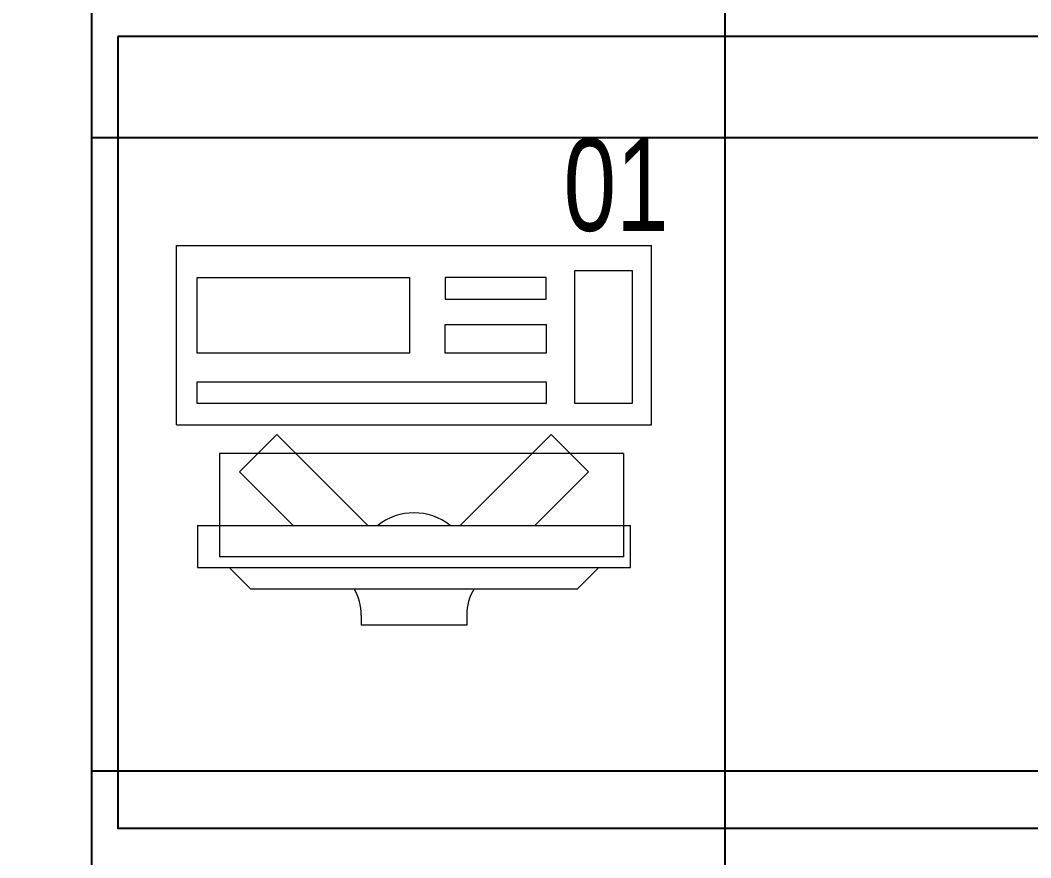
# Model space of a CAD drawing. Extents: x -12260 to 57327, y -29287 to 19916.
# Drawn here: x 10208 to 11165, y -4242 to -3449 of the extents above; entities that cross this region are included whole.
import ezdxf
from ezdxf import colors
from ezdxf.entities.mleader import LeaderData, LeaderLine
from ezdxf.math import Vec2, Vec3

# ---------------------------------------------------------------- set-up
doc = ezdxf.new("R2010")
doc.units = 0
doc.header["$LTSCALE"] = 0.25
doc.linetypes.add('DASHDOT', pattern=[25.4, 12.7, -6.35, 0, -6.35])
for name, color, linetype, lineweight in [('01-First Floor$0$72_EGR_EQP_TAG', 142, 'Continuous', 5), ('01-First Floor$0$LOADING', 253, 'Continuous', 5), ('01-First Floor$0$Walls', 251, 'Continuous', 5), ('E-LITE-CLNG-CNDT', 6, 'DASHDOT', 35), ('T-DATA-TEXT', 2, 'Continuous', 25)]:
    doc.layers.add(name, color=color, linetype=linetype, lineweight=lineweight)
doc.layers.add('01-First Floor$0$FALSE CEILING', color=251, linetype='Continuous')
doc.styles.add('01-First Floor$0$X3G_ENTITY_257CFD', font='swisscl.ttf', dxfattribs={"height": 200})
doc.styles.add('DC_Elc_Romans', font='elc_romans.shx', dxfattribs={"width": 0.7})

# ---------------------------------------------------------------- blocks, each defined once
blk = doc.blocks.new('01-First Floor$0$ITCWLS1-P')
at = {"layer": '01-First Floor$0$LOADING'}
for p, q in [((-0.17, 0.45), (-0.17, 0)), ((-0.17, 0.45), (0, 0.45)), ((0, 0.45), (0, 0)), ((-0.26509, 0.43, 0), (-0.30509, 0.43, 0)), ((-0.30509, 0.43, 0), (-0.30509, 0.02, 0)), ((-0.26509, 0.43, 0), (-0.26509, 0.02, 0)), ((-0.14957, 0.43047), (-0.12914, 0.43047)), ((-0.12914, 0.43047), (-0.12914, 0.40893)), ((-0.197, 0.40939), (-0.295, 0.40939)), ((-0.295, 0.02639), (-0.295, 0.40939)), ((-0.197, 0.02639), (-0.197, 0.40939)), ((-0.32509, 0.38, 0), (-0.30509, 0.4, 0)), ((-0.32509, 0.38, 0), (-0.32509, 0.07, 0)), ((-0.35032, 0.275), (-0.35961, 0.275)), ((-0.35961, 0.175), (-0.35961, 0.275)), ((-0.35032, 0.175), (-0.35961, 0.175)), ((-0.32509, 0.07, 0), (-0.30509, 0.05, 0)), ((-0.30509, 0.02, 0), (-0.26509, 0.02, 0)), ((-0.197, 0.02639), (-0.295, 0.02639)), ((-0.17, 0), (0, 0))]:
    blk.add_line(p, q, dxfattribs=at)
at = {"layer": '01-First Floor$0$LOADING', "extrusion": (2.48281e-10, 3.18408e-10, -1)}
for p, q in [((-0.26509, 0.33952), (-0.21443, 0.39019)), ((-0.17907, 0.35483), (-0.21443, 0.39019)), ((-0.26509, 0.26881), (-0.17907, 0.35483))]:
    blk.add_line(p, q, dxfattribs=at)
at = {"layer": '01-First Floor$0$LOADING', "extrusion": (2.48281e-10, -3.18408e-10, -1)}
for p, q in [((-0.26509, 0.18119), (-0.17907, 0.09517)), ((-0.26509, 0.11048), (-0.21443, 0.05981)), ((-0.17907, 0.09517), (-0.21443, 0.05981))]:
    blk.add_line(p, q, dxfattribs=at)
at = {"layer": '01-First Floor$0$LOADING'}
for points in [[(-0.12914, 0.40893), (-0.12914, 0.09996), (-0.14957, 0.09996), (-0.14957, 0.43047)], [(-0.14957, 0.09997), (-0.14957, 0.09997), (-0.14957, 0.09997), (-0.14957, 0.09997), (-0.14957, 0.09997), (-0.14957, 0.09997), (-0.14957, 0.09997), (-0.14957, 0.09997), (-0.14957, 0.09997)], [(-0.14957, 0.09997), (-0.14957, 0.09997), (-0.14957, 0.09997), (-0.14957, 0.09997), (-0.14957, 0.09997), (-0.14957, 0.09997), (-0.14957, 0.09997), (-0.14957, 0.09997), (-0.14957, 0.09997), (-0.14957, 0.09997), (-0.14957, 0.09997), (-0.14957, 0.09997), (-0.14957, 0.09997), (-0.14957, 0.09997), (-0.14957, 0.09997), (-0.14957, 0.09997), (-0.14957, 0.09997), (-0.14957, 0.09997)], [(-0.14957, 0.09996), (-0.14957, 0.09996), (-0.14957, 0.09996), (-0.14957, 0.09996), (-0.14957, 0.09996), (-0.14957, 0.09996), (-0.14957, 0.09996), (-0.14957, 0.09996), (-0.14957, 0.09996), (-0.14957, 0.09996)], [(-0.14957, 0.09996), (-0.14957, 0.09996), (-0.14957, 0.09996), (-0.14957, 0.09996), (-0.14957, 0.09996), (-0.14957, 0.09996), (-0.14957, 0.09996)], [(-0.14957, 0.09997), (-0.14957, 0.09997), (-0.14957, 0.09997), (-0.14957, 0.09997), (-0.14957, 0.09997), (-0.14957, 0.09997), (-0.14957, 0.09997), (-0.14957, 0.09997), (-0.14957, 0.09997), (-0.14957, 0.09997)], [(-0.14957, 0.09997), (-0.14957, 0.09997), (-0.14957, 0.09997), (-0.14957, 0.09997), (-0.14957, 0.09997), (-0.14957, 0.09997), (-0.14957, 0.09997), (-0.14957, 0.09997), (-0.14957, 0.09997), (-0.14957, 0.09997), (-0.14957, 0.09997), (-0.14957, 0.09997), (-0.14957, 0.09997), (-0.14957, 0.09997), (-0.14957, 0.09997)], [(-0.14957, 0.09997), (-0.14957, 0.09997), (-0.14957, 0.09997), (-0.14957, 0.09997), (-0.14957, 0.09997), (-0.14957, 0.09997), (-0.14957, 0.09997), (-0.14957, 0.09997), (-0.14957, 0.09997), (-0.14957, 0.09997)], [(-0.14957, 0.09997), (-0.14957, 0.09997), (-0.14957, 0.09997), (-0.14957, 0.09997), (-0.14957, 0.09997), (-0.14957, 0.09997), (-0.14957, 0.09997), (-0.14957, 0.09997), (-0.14957, 0.09997), (-0.14957, 0.09997)], [(-0.14957, 0.09996), (-0.14957, 0.09996), (-0.14957, 0.09996), (-0.14957, 0.09996), (-0.14957, 0.09996), (-0.14957, 0.09996), (-0.14957, 0.09996), (-0.14957, 0.09996), (-0.14957, 0.09996), (-0.14957, 0.09996), (-0.14957, 0.09996), (-0.14957, 0.09996), (-0.14957, 0.09996), (-0.14957, 0.09996), (-0.14957, 0.09996), (-0.14957, 0.09996), (-0.14957, 0.09996), (-0.14957, 0.09996), (-0.14957, 0.09997), (-0.14957, 0.09997), (-0.14957, 0.09997), (-0.14957, 0.09997), (-0.14957, 0.09997), (-0.14957, 0.09997), (-0.14957, 0.09997), (-0.14957, 0.09997), (-0.14957, 0.09997), (-0.14957, 0.09997), (-0.14957, 0.09997), (-0.14957, 0.09997), (-0.14957, 0.09997), (-0.14957, 0.09997), (-0.14956, 0.09997), (-0.14956, 0.09997), (-0.14956, 0.09997), (-0.14956, 0.09996), (-0.14956, 0.09996), (-0.14956, 0.09996), (-0.14956, 0.09996), (-0.14956, 0.09996), (-0.14956, 0.09996), (-0.14956, 0.09996), (-0.14956, 0.09996), (-0.14956, 0.09996), (-0.14956, 0.09996), (-0.14956, 0.09996), (-0.14956, 0.09996), (-0.14956, 0.09996), (-0.14957, 0.09996), (-0.14957, 0.09996), (-0.14957, 0.09996), (-0.14957, 0.09996), (-0.14957, 0.09996), (-0.14957, 0.09996)], [(-0.14957, 0.09996), (-0.14957, 0.09996), (-0.14957, 0.09996), (-0.14957, 0.09996), (-0.14957, 0.09996), (-0.14957, 0.09996), (-0.14957, 0.09996), (-0.14957, 0.09996), (-0.14957, 0.09996), (-0.14957, 0.09996), (-0.14957, 0.09997), (-0.14957, 0.09997), (-0.14957, 0.09997), (-0.14957, 0.09996), (-0.14957, 0.09996), (-0.14957, 0.09996), (-0.14957, 0.09996), (-0.14957, 0.09996), (-0.14957, 0.09996), (-0.14957, 0.09997), (-0.14957, 0.09997), (-0.14957, 0.09997), (-0.14957, 0.09997), (-0.14957, 0.09997), (-0.14957, 0.09997), (-0.14957, 0.09997), (-0.14957, 0.09997), (-0.14957, 0.09997), (-0.14957, 0.09997), (-0.14957, 0.09997), (-0.14957, 0.09997), (-0.14957, 0.09997), (-0.14957, 0.09997), (-0.14957, 0.09997), (-0.14957, 0.09997), (-0.14957, 0.09997), (-0.14957, 0.09997), (-0.14957, 0.09997), (-0.14957, 0.09997), (-0.14957, 0.09997), (-0.14957, 0.09997), (-0.14957, 0.09997), (-0.14957, 0.09997), (-0.14957, 0.09997), (-0.14957, 0.09997), (-0.14957, 0.09997), (-0.14957, 0.09997), (-0.14957, 0.09997), (-0.14957, 0.09997), (-0.14957, 0.09997), (-0.14957, 0.09997), (-0.14957, 0.09997), (-0.14957, 0.09997), (-0.14957, 0.09997), (-0.14957, 0.09997), (-0.14957, 0.09997), (-0.14957, 0.09997), (-0.14957, 0.09997), (-0.14957, 0.09997), (-0.14957, 0.09997), (-0.14957, 0.09997), (-0.14957, 0.09997), (-0.14957, 0.09997), (-0.14957, 0.09997), (-0.14957, 0.09997), (-0.14957, 0.09997), (-0.14957, 0.09997), (-0.14957, 0.09997), (-0.14957, 0.09997), (-0.14957, 0.09997), (-0.14957, 0.09997), (-0.14957, 0.09997), (-0.14957, 0.09997), (-0.14957, 0.09997), (-0.14957, 0.09997), (-0.14957, 0.09997), (-0.14957, 0.09997), (-0.14957, 0.09997), (-0.14957, 0.09997), (-0.14957, 0.09997), (-0.14956, 0.09997), (-0.14957, 0.09997), (-0.14957, 0.09997), (-0.14957, 0.09997), (-0.14957, 0.09997), (-0.14956, 0.09997), (-0.14957, 0.09997), (-0.14957, 0.09997), (-0.14957, 0.09997), (-0.14957, 0.09997), (-0.14957, 0.09997), (-0.14957, 0.09997), (-0.14957, 0.09997), (-0.14957, 0.09997), (-0.14957, 0.09997), (-0.14957, 0.09997), (-0.14956, 0.09997), (-0.14957, 0.09996), (-0.14957, 0.09996), (-0.14957, 0.09996), (-0.14956, 0.09996), (-0.14957, 0.09996), (-0.14957, 0.09996), (-0.14957, 0.09996), (-0.14957, 0.09996), (-0.14957, 0.09996), (-0.14957, 0.09996), (-0.14957, 0.09996), (-0.14957, 0.09996), (-0.14957, 0.09996), (-0.14957, 0.09996)], [(-0.14957, 0.09996), (-0.14957, 0.09996), (-0.14957, 0.09996), (-0.14957, 0.09996), (-0.14957, 0.09996), (-0.14957, 0.09996), (-0.14957, 0.09996), (-0.14957, 0.09996)], [(-0.14957, 0.09996), (-0.14957, 0.09996), (-0.14957, 0.09996), (-0.14957, 0.09996), (-0.14957, 0.09996), (-0.14957, 0.09996), (-0.14957, 0.09996), (-0.14957, 0.09996), (-0.14957, 0.09996), (-0.14957, 0.09996), (-0.14957, 0.09996), (-0.14957, 0.09996), (-0.14957, 0.09996), (-0.14957, 0.09996), (-0.14957, 0.09996), (-0.14957, 0.09996), (-0.14957, 0.09996), (-0.14957, 0.09996), (-0.14957, 0.09996), (-0.14957, 0.09996), (-0.14957, 0.09996), (-0.14957, 0.09996), (-0.14957, 0.09996), (-0.14957, 0.09996), (-0.14957, 0.09996), (-0.14957, 0.09996), (-0.14957, 0.09996), (-0.14957, 0.09996), (-0.14957, 0.09996), (-0.14957, 0.09996), (-0.14957, 0.09996), (-0.14957, 0.09996), (-0.14957, 0.09996), (-0.14957, 0.09996), (-0.14957, 0.09996), (-0.14957, 0.09996), (-0.14957, 0.09996), (-0.14957, 0.09996), (-0.14957, 0.09996), (-0.14957, 0.09996), (-0.14957, 0.09996), (-0.14957, 0.09996), (-0.14957, 0.09996), (-0.14957, 0.09996), (-0.14957, 0.09996), (-0.14957, 0.09996), (-0.14957, 0.09996), (-0.14957, 0.09996), (-0.14956, 0.09996), (-0.14956, 0.09996), (-0.14956, 0.09996), (-0.14956, 0.09996), (-0.14957, 0.09996), (-0.14957, 0.09996), (-0.14957, 0.09996), (-0.14957, 0.09996), (-0.14957, 0.09996), (-0.14957, 0.09996), (-0.14956, 0.09996), (-0.14957, 0.09996), (-0.14957, 0.09996), (-0.14957, 0.09996), (-0.14957, 0.09996), (-0.14957, 0.09996), (-0.14957, 0.09996), (-0.14957, 0.09996), (-0.14957, 0.09996), (-0.14957, 0.09996), (-0.14957, 0.09996), (-0.14956, 0.09996), (-0.14956, 0.09996), (-0.14957, 0.09996), (-0.14957, 0.09996), (-0.14957, 0.09996), (-0.14957, 0.09996), (-0.14957, 0.09996), (-0.14957, 0.09996), (-0.14957, 0.09996), (-0.14957, 0.09996), (-0.14957, 0.09996), (-0.14957, 0.09996), (-0.14957, 0.09996), (-0.14957, 0.09996), (-0.14957, 0.09996), (-0.14957, 0.09996), (-0.14957, 0.09996), (-0.14957, 0.09996), (-0.14957, 0.09996), (-0.14957, 0.09996)], [(-0.14957, 0.09996), (-0.14957, 0.09996), (-0.14957, 0.09996), (-0.14957, 0.09996), (-0.14957, 0.09996), (-0.14957, 0.09996), (-0.14957, 0.09996), (-0.14957, 0.09996), (-0.14957, 0.09996), (-0.14957, 0.09996), (-0.14957, 0.09996), (-0.14957, 0.09996)], [(-0.14957, 0.09996), (-0.14957, 0.09996), (-0.14956, 0.09996), (-0.14956, 0.09996), (-0.14956, 0.09996), (-0.14956, 0.09996), (-0.14957, 0.09996)], [(-0.14957, 0.09996), (-0.14957, 0.09996), (-0.14957, 0.09996), (-0.14957, 0.09996), (-0.14957, 0.09996), (-0.14957, 0.09996), (-0.14957, 0.09996), (-0.14957, 0.09996), (-0.14957, 0.09996), (-0.14956, 0.09996), (-0.14956, 0.09996), (-0.14956, 0.09996), (-0.14956, 0.09996), (-0.14956, 0.09996), (-0.14956, 0.09996), (-0.14956, 0.09996), (-0.14957, 0.09996)]]:
    blk.add_lwpolyline(points, dxfattribs=at)
for points in [[(-0.1019, 0.43047), (-0.03039, 0.43047), (-0.03039, 0.22944), (-0.1019, 0.22944)], [(-0.1019, 0.19536), (-0.07466, 0.19536), (-0.07466, 0.09996), (-0.1019, 0.09996)], [(-0.03039, 0.19536), (-0.05082, 0.19536), (-0.05082, 0.09996), (-0.03039, 0.09996)], [(-0.14956, 0.09996), (-0.14956, 0.09996), (-0.14956, 0.09996), (-0.14956, 0.09996), (-0.14956, 0.09996), (-0.14956, 0.09996), (-0.14956, 0.09996), (-0.14956, 0.09996), (-0.14957, 0.09996), (-0.14957, 0.09996), (-0.14957, 0.09996), (-0.14957, 0.09996), (-0.14957, 0.09996), (-0.14957, 0.09996), (-0.14957, 0.09996), (-0.14957, 0.09996), (-0.14957, 0.09996), (-0.14957, 0.09996), (-0.14957, 0.09996), (-0.14957, 0.09996), (-0.14957, 0.09996), (-0.14957, 0.09996), (-0.14957, 0.09996), (-0.14957, 0.09996), (-0.14957, 0.09996), (-0.14957, 0.09996), (-0.14957, 0.09996), (-0.14957, 0.09996), (-0.14957, 0.09996), (-0.14957, 0.09996), (-0.14957, 0.09996), (-0.14957, 0.09996), (-0.14957, 0.09996), (-0.14957, 0.09996), (-0.14957, 0.09996), (-0.14957, 0.09996), (-0.14957, 0.09996), (-0.14957, 0.09996), (-0.14957, 0.09996), (-0.14957, 0.09996), (-0.14957, 0.09996), (-0.14957, 0.09996), (-0.14957, 0.09996), (-0.14957, 0.09996), (-0.14957, 0.09996), (-0.14957, 0.09996), (-0.14957, 0.09996), (-0.14957, 0.09996), (-0.14957, 0.09996), (-0.14957, 0.09996), (-0.14957, 0.09996), (-0.14957, 0.09996), (-0.14957, 0.09996), (-0.14957, 0.09996), (-0.14957, 0.09996), (-0.14957, 0.09996), (-0.14957, 0.09996), (-0.14956, 0.09996), (-0.14956, 0.09996), (-0.14956, 0.09996), (-0.14956, 0.09996), (-0.14956, 0.09996), (-0.14956, 0.09996), (-0.14956, 0.09996), (-0.14956, 0.09996), (-0.14956, 0.09996), (-0.14956, 0.09996), (-0.14956, 0.09996), (-0.14956, 0.09996), (-0.14956, 0.09996), (-0.14956, 0.09996), (-0.14956, 0.09996), (-0.14956, 0.09996), (-0.14956, 0.09996), (-0.14956, 0.09996), (-0.14956, 0.09996), (-0.14956, 0.09996), (-0.14956, 0.09996), (-0.14956, 0.09996), (-0.14956, 0.09996), (-0.14956, 0.09996), (-0.14956, 0.09996), (-0.14956, 0.09996), (-0.14956, 0.09996), (-0.14956, 0.09996), (-0.14956, 0.09996), (-0.14956, 0.09996), (-0.14956, 0.09996), (-0.14956, 0.09996), (-0.14957, 0.09996), (-0.14957, 0.09996), (-0.14957, 0.09996), (-0.14957, 0.09996), (-0.14957, 0.09996), (-0.14957, 0.09996), (-0.14957, 0.09996), (-0.14957, 0.09996), (-0.14957, 0.09996), (-0.14957, 0.09996), (-0.14957, 0.09996), (-0.14957, 0.09996), (-0.14957, 0.09996), (-0.14957, 0.09996), (-0.14957, 0.09996), (-0.14957, 0.09996), (-0.14957, 0.09996), (-0.14957, 0.09996), (-0.14957, 0.09996), (-0.14957, 0.09996), (-0.14957, 0.09996), (-0.14957, 0.09996), (-0.14957, 0.09996), (-0.14957, 0.09996), (-0.14957, 0.09996), (-0.14957, 0.09996), (-0.14957, 0.09996), (-0.14957, 0.09996), (-0.14957, 0.09996), (-0.14957, 0.09996), (-0.14957, 0.09996), (-0.14957, 0.09996), (-0.14957, 0.09996), (-0.14957, 0.09996), (-0.14957, 0.09996), (-0.14957, 0.09996), (-0.14957, 0.09996), (-0.14957, 0.09996), (-0.14957, 0.09996), (-0.14957, 0.09996), (-0.14957, 0.09996), (-0.14957, 0.09996), (-0.14957, 0.09996), (-0.14957, 0.09996), (-0.14957, 0.09996), (-0.14957, 0.09996), (-0.14957, 0.09996), (-0.14957, 0.09996), (-0.14957, 0.09996), (-0.14957, 0.09996), (-0.14957, 0.09996), (-0.14957, 0.09996), (-0.14957, 0.09996), (-0.14957, 0.09996), (-0.14957, 0.09996), (-0.14957, 0.09996), (-0.14957, 0.09996), (-0.14957, 0.09996), (-0.14957, 0.09996), (-0.14957, 0.09996), (-0.14957, 0.09996), (-0.14957, 0.09996), (-0.14957, 0.09996), (-0.14957, 0.09996), (-0.14957, 0.09996), (-0.14956, 0.09996), (-0.14956, 0.09996), (-0.14956, 0.09996), (-0.14956, 0.09996), (-0.14956, 0.09996), (-0.14956, 0.09996), (-0.14956, 0.09996), (-0.14956, 0.09996), (-0.14956, 0.09996), (-0.14956, 0.09996), (-0.14956, 0.09996), (-0.14956, 0.09996), (-0.14956, 0.09996), (-0.14956, 0.09996), (-0.14956, 0.09996), (-0.14956, 0.09996), (-0.14956, 0.09996), (-0.14956, 0.09996), (-0.14956, 0.09996), (-0.14956, 0.09996), (-0.14956, 0.09996), (-0.14956, 0.09996), (-0.14956, 0.09996), (-0.14956, 0.09996), (-0.14956, 0.09996), (-0.14956, 0.09996), (-0.14956, 0.09996), (-0.14956, 0.09996), (-0.14956, 0.09996), (-0.14956, 0.09996), (-0.14956, 0.09996), (-0.14956, 0.09996), (-0.14956, 0.09996), (-0.14956, 0.09996), (-0.14956, 0.09996), (-0.14956, 0.09996), (-0.14956, 0.09996), (-0.14956, 0.09996), (-0.14956, 0.09996), (-0.14956, 0.09996), (-0.14956, 0.09996), (-0.14956, 0.09996), (-0.14956, 0.09996), (-0.14956, 0.09996), (-0.14956, 0.09996), (-0.14956, 0.09996), (-0.14956, 0.09996), (-0.14957, 0.09996), (-0.14957, 0.09996), (-0.14957, 0.09996), (-0.14957, 0.09996), (-0.14957, 0.09996), (-0.14957, 0.09996), (-0.14957, 0.09996), (-0.14957, 0.09996), (-0.14957, 0.09996), (-0.14957, 0.09996), (-0.14957, 0.09996), (-0.14957, 0.09996), (-0.14957, 0.09996), (-0.14957, 0.09996), (-0.14957, 0.09996), (-0.14957, 0.09996), (-0.14957, 0.09996), (-0.14957, 0.09996), (-0.14957, 0.09996), (-0.14957, 0.09996), (-0.14957, 0.09996), (-0.14957, 0.09996), (-0.14957, 0.09996), (-0.14957, 0.09996), (-0.14957, 0.09996), (-0.14957, 0.09996), (-0.14957, 0.09996), (-0.14957, 0.09996), (-0.14957, 0.09996), (-0.14957, 0.09996), (-0.14957, 0.09996), (-0.14957, 0.09996), (-0.14957, 0.09996), (-0.14957, 0.09996), (-0.14956, 0.09996), (-0.14956, 0.09996), (-0.14956, 0.09996), (-0.14956, 0.09996), (-0.14956, 0.09996), (-0.14956, 0.09996), (-0.14956, 0.09996), (-0.14956, 0.09996), (-0.14956, 0.09996), (-0.14956, 0.09996), (-0.14956, 0.09996), (-0.14956, 0.09996), (-0.14956, 0.09996), (-0.14956, 0.09996), (-0.14956, 0.09996), (-0.14956, 0.09996), (-0.14956, 0.09996), (-0.14956, 0.09996), (-0.14956, 0.09996), (-0.14956, 0.09996), (-0.14956, 0.09996), (-0.14956, 0.09996), (-0.14956, 0.09996), (-0.14956, 0.09996), (-0.14956, 0.09996), (-0.14956, 0.09996), (-0.14956, 0.09996), (-0.14956, 0.09996), (-0.14956, 0.09996), (-0.14956, 0.09996), (-0.14956, 0.09996), (-0.14956, 0.09996), (-0.14956, 0.09996), (-0.14956, 0.09996), (-0.14956, 0.09996), (-0.14956, 0.09996), (-0.14956, 0.09996), (-0.14956, 0.09996), (-0.14956, 0.09996), (-0.14956, 0.09996), (-0.14956, 0.09996), (-0.14956, 0.09996)], [(-0.14957, 0.09996), (-0.14957, 0.09996), (-0.14957, 0.09996), (-0.14957, 0.09996), (-0.14957, 0.09996), (-0.14957, 0.09996), (-0.14957, 0.09996), (-0.14957, 0.09996), (-0.14957, 0.09996), (-0.14957, 0.09996), (-0.14957, 0.09996), (-0.14957, 0.09996), (-0.14957, 0.09996), (-0.14957, 0.09996), (-0.14957, 0.09996), (-0.14957, 0.09996), (-0.14957, 0.09996), (-0.14957, 0.09996), (-0.14957, 0.09996), (-0.14957, 0.09996), (-0.14957, 0.09996), (-0.14957, 0.09996), (-0.14957, 0.09996), (-0.14957, 0.09996), (-0.14957, 0.09996), (-0.14957, 0.09996), (-0.14957, 0.09996), (-0.14957, 0.09996), (-0.14957, 0.09996), (-0.14957, 0.09996), (-0.14957, 0.09996), (-0.14957, 0.09996), (-0.14957, 0.09996), (-0.14957, 0.09996), (-0.14957, 0.09996), (-0.14957, 0.09996), (-0.14957, 0.09996), (-0.14957, 0.09996), (-0.14957, 0.09996), (-0.14957, 0.09996), (-0.14957, 0.09996), (-0.14957, 0.09996), (-0.14957, 0.09996), (-0.14957, 0.09996), (-0.14957, 0.09996), (-0.14957, 0.09996), (-0.14957, 0.09996), (-0.14957, 0.09996), (-0.14957, 0.09996), (-0.14957, 0.09996), (-0.14957, 0.09996), (-0.14957, 0.09996), (-0.14957, 0.09996), (-0.14957, 0.09996), (-0.14957, 0.09996), (-0.14957, 0.09996), (-0.14957, 0.09996), (-0.14957, 0.09996), (-0.14957, 0.09996), (-0.14957, 0.09996), (-0.14957, 0.09996), (-0.14957, 0.09996), (-0.14957, 0.09996), (-0.14957, 0.09996), (-0.14957, 0.09996), (-0.14957, 0.09996), (-0.14957, 0.09996), (-0.14957, 0.09996), (-0.14957, 0.09996), (-0.14957, 0.09996), (-0.14957, 0.09996), (-0.14957, 0.09996), (-0.14957, 0.09996), (-0.14957, 0.09996), (-0.14957, 0.09996), (-0.14957, 0.09996), (-0.14957, 0.09996), (-0.14957, 0.09996), (-0.14957, 0.09996), (-0.14957, 0.09996), (-0.14957, 0.09996), (-0.14957, 0.09996), (-0.14957, 0.09996), (-0.14957, 0.09996), (-0.14957, 0.09996), (-0.14957, 0.09996), (-0.14957, 0.09996), (-0.14957, 0.09996), (-0.14957, 0.09996), (-0.14957, 0.09996), (-0.14957, 0.09996), (-0.14957, 0.09996), (-0.14957, 0.09996), (-0.14957, 0.09996), (-0.14957, 0.09996), (-0.14957, 0.09996), (-0.14957, 0.09996), (-0.14957, 0.09996), (-0.14957, 0.09996), (-0.14957, 0.09996), (-0.14957, 0.09996), (-0.14957, 0.09996), (-0.14957, 0.09996), (-0.14957, 0.09996), (-0.14957, 0.09996), (-0.14957, 0.09996), (-0.14957, 0.09996), (-0.14957, 0.09996), (-0.14957, 0.09996), (-0.14957, 0.09996), (-0.14957, 0.09996), (-0.14957, 0.09996), (-0.14957, 0.09996), (-0.14957, 0.09996), (-0.14957, 0.09996), (-0.14957, 0.09996), (-0.14957, 0.09996), (-0.14957, 0.09996), (-0.14957, 0.09996), (-0.14957, 0.09996), (-0.14957, 0.09996), (-0.14957, 0.09996), (-0.14957, 0.09996), (-0.14957, 0.09996), (-0.14957, 0.09996), (-0.14957, 0.09996), (-0.14957, 0.09996), (-0.14957, 0.09996), (-0.14957, 0.09996), (-0.14957, 0.09996), (-0.14957, 0.09996), (-0.14957, 0.09996), (-0.14957, 0.09996), (-0.14957, 0.09996), (-0.14957, 0.09996), (-0.14957, 0.09996), (-0.14957, 0.09996), (-0.14957, 0.09996), (-0.14957, 0.09996), (-0.14957, 0.09996), (-0.14957, 0.09996), (-0.14957, 0.09996), (-0.14957, 0.09996), (-0.14957, 0.09996), (-0.14957, 0.09996), (-0.14957, 0.09996), (-0.14957, 0.09996), (-0.14957, 0.09996), (-0.14957, 0.09996), (-0.14957, 0.09996), (-0.14957, 0.09996), (-0.14957, 0.09996), (-0.14957, 0.09996), (-0.14957, 0.09996), (-0.14957, 0.09996), (-0.14957, 0.09996), (-0.14957, 0.09996), (-0.14957, 0.09996), (-0.14957, 0.09996), (-0.14957, 0.09996), (-0.14957, 0.09996), (-0.14957, 0.09996), (-0.14957, 0.09996), (-0.14957, 0.09996), (-0.14957, 0.09996), (-0.14957, 0.09996), (-0.14957, 0.09996), (-0.14957, 0.09996), (-0.14957, 0.09996), (-0.14957, 0.09996), (-0.14957, 0.09996), (-0.14957, 0.09996), (-0.14957, 0.09996), (-0.14957, 0.09996), (-0.14957, 0.09996), (-0.14957, 0.09996), (-0.14957, 0.09996), (-0.14957, 0.09996), (-0.14957, 0.09996), (-0.14957, 0.09996), (-0.14957, 0.09996), (-0.14957, 0.09996), (-0.14957, 0.09996), (-0.14957, 0.09996), (-0.14957, 0.09996), (-0.14957, 0.09996), (-0.14957, 0.09996), (-0.14957, 0.09996), (-0.14957, 0.09996), (-0.14957, 0.09996), (-0.14957, 0.09996), (-0.14957, 0.09996), (-0.14957, 0.09996), (-0.14957, 0.09996), (-0.14957, 0.09996), (-0.14957, 0.09996), (-0.14957, 0.09996), (-0.14957, 0.09996), (-0.14957, 0.09996), (-0.14957, 0.09996), (-0.14957, 0.09996), (-0.14957, 0.09996), (-0.14957, 0.09996), (-0.14957, 0.09996), (-0.14957, 0.09996), (-0.14957, 0.09996), (-0.14957, 0.09996), (-0.14957, 0.09996), (-0.14957, 0.09996), (-0.14957, 0.09996), (-0.14957, 0.09996), (-0.14957, 0.09996), (-0.14957, 0.09996), (-0.14957, 0.09996)], [(-0.14957, 0.09996), (-0.14957, 0.09996), (-0.14957, 0.09996), (-0.14957, 0.09996), (-0.14957, 0.09996), (-0.14957, 0.09996), (-0.14957, 0.09996), (-0.14957, 0.09996), (-0.14957, 0.09996), (-0.14957, 0.09996), (-0.14957, 0.09996), (-0.14957, 0.09996), (-0.14957, 0.09996), (-0.14957, 0.09996), (-0.14957, 0.09996), (-0.14957, 0.09996), (-0.14957, 0.09996), (-0.14957, 0.09996), (-0.14957, 0.09996), (-0.14957, 0.09996), (-0.14957, 0.09996), (-0.14957, 0.09996), (-0.14957, 0.09996), (-0.14957, 0.09996), (-0.14957, 0.09996), (-0.14957, 0.09996), (-0.14957, 0.09996), (-0.14957, 0.09996), (-0.14957, 0.09996), (-0.14957, 0.09996), (-0.14957, 0.09996), (-0.14957, 0.09996), (-0.14957, 0.09996), (-0.14957, 0.09996), (-0.14957, 0.09996), (-0.14957, 0.09996), (-0.14957, 0.09996), (-0.14957, 0.09996), (-0.14957, 0.09996), (-0.14957, 0.09996), (-0.14957, 0.09996), (-0.14957, 0.09996), (-0.14957, 0.09996), (-0.14957, 0.09996), (-0.14957, 0.09996), (-0.14957, 0.09996), (-0.14957, 0.09996), (-0.14957, 0.09996), (-0.14957, 0.09996), (-0.14957, 0.09996), (-0.14957, 0.09996), (-0.14957, 0.09996), (-0.14957, 0.09996), (-0.14957, 0.09996), (-0.14957, 0.09996), (-0.14957, 0.09996), (-0.14957, 0.09996), (-0.14957, 0.09996), (-0.14957, 0.09996), (-0.14957, 0.09996), (-0.14957, 0.09996), (-0.14957, 0.09996), (-0.14957, 0.09996), (-0.14957, 0.09996), (-0.14957, 0.09996), (-0.14957, 0.09996), (-0.14957, 0.09996), (-0.14957, 0.09996), (-0.14957, 0.09996), (-0.14957, 0.09996), (-0.14957, 0.09996), (-0.14957, 0.09996), (-0.14957, 0.09996), (-0.14957, 0.09996), (-0.14957, 0.09996), (-0.14957, 0.09996), (-0.14957, 0.09996), (-0.14957, 0.09996), (-0.14957, 0.09996), (-0.14957, 0.09996), (-0.14957, 0.09996), (-0.14957, 0.09996), (-0.14957, 0.09996), (-0.14957, 0.09996), (-0.14957, 0.09996), (-0.14957, 0.09996), (-0.14957, 0.09996), (-0.14957, 0.09996), (-0.14957, 0.09996), (-0.14957, 0.09996), (-0.14957, 0.09996), (-0.14957, 0.09996), (-0.14957, 0.09996), (-0.14957, 0.09996), (-0.14957, 0.09996), (-0.14957, 0.09996), (-0.14957, 0.09996), (-0.14957, 0.09996), (-0.14957, 0.09996), (-0.14957, 0.09996), (-0.14957, 0.09996), (-0.14957, 0.09996), (-0.14957, 0.09996), (-0.14957, 0.09996), (-0.14957, 0.09996), (-0.14957, 0.09996), (-0.14957, 0.09996), (-0.14957, 0.09996), (-0.14957, 0.09996), (-0.14957, 0.09996), (-0.14957, 0.09996), (-0.14957, 0.09996), (-0.14957, 0.09996), (-0.14957, 0.09996), (-0.14957, 0.09996), (-0.14957, 0.09996), (-0.14957, 0.09996), (-0.14957, 0.09996), (-0.14957, 0.09996), (-0.14957, 0.09996), (-0.14957, 0.09996), (-0.14957, 0.09996), (-0.14957, 0.09996), (-0.14957, 0.09996), (-0.14957, 0.09996), (-0.14957, 0.09996), (-0.14957, 0.09996), (-0.14957, 0.09996), (-0.14957, 0.09996), (-0.14957, 0.09996), (-0.14957, 0.09996), (-0.14957, 0.09996), (-0.14957, 0.09996), (-0.14957, 0.09996), (-0.14957, 0.09996), (-0.14957, 0.09996), (-0.14957, 0.09996), (-0.14957, 0.09996), (-0.14957, 0.09996), (-0.14957, 0.09996), (-0.14957, 0.09996), (-0.14957, 0.09996), (-0.14957, 0.09996), (-0.14957, 0.09996), (-0.14957, 0.09996), (-0.14957, 0.09996), (-0.14957, 0.09996), (-0.14957, 0.09996), (-0.14957, 0.09996), (-0.14957, 0.09996), (-0.14957, 0.09996), (-0.14957, 0.09996), (-0.14957, 0.09996), (-0.14957, 0.09996), (-0.14957, 0.09996), (-0.14957, 0.09996), (-0.14957, 0.09996), (-0.14957, 0.09996), (-0.14957, 0.09996), (-0.14957, 0.09996), (-0.14957, 0.09996), (-0.14957, 0.09996), (-0.14957, 0.09996), (-0.14957, 0.09996), (-0.14957, 0.09996), (-0.14957, 0.09996), (-0.14957, 0.09996), (-0.14957, 0.09996), (-0.14957, 0.09996), (-0.14957, 0.09996), (-0.14957, 0.09996), (-0.14957, 0.09996), (-0.14957, 0.09996), (-0.14957, 0.09996), (-0.14957, 0.09996), (-0.14957, 0.09996), (-0.14957, 0.09996), (-0.14957, 0.09996), (-0.14957, 0.09996), (-0.14957, 0.09996), (-0.14957, 0.09996), (-0.14957, 0.09996), (-0.14957, 0.09996), (-0.14957, 0.09996), (-0.14957, 0.09996), (-0.14957, 0.09996), (-0.14957, 0.09996), (-0.14957, 0.09996), (-0.14957, 0.09996), (-0.14957, 0.09996), (-0.14957, 0.09996), (-0.14957, 0.09996), (-0.14957, 0.09996), (-0.14957, 0.09996), (-0.14957, 0.09996), (-0.14957, 0.09996), (-0.14957, 0.09996), (-0.14957, 0.09996), (-0.14957, 0.09996), (-0.14957, 0.09996), (-0.14957, 0.09996), (-0.14957, 0.09996), (-0.14957, 0.09996), (-0.14957, 0.09996), (-0.14957, 0.09996), (-0.14957, 0.09996), (-0.14957, 0.09996), (-0.14957, 0.09996), (-0.14957, 0.09996), (-0.14957, 0.09996), (-0.14957, 0.09996), (-0.14957, 0.09996), (-0.14957, 0.09996), (-0.14957, 0.09996), (-0.14957, 0.09996), (-0.14957, 0.09996), (-0.14957, 0.09996), (-0.14957, 0.09996), (-0.14957, 0.09996)], [(-0.14957, 0.0727), (-0.02358, 0.0727), (-0.02358, 0.01818), (-0.14957, 0.01818)]]:
    blk.add_lwpolyline(points, close=True, dxfattribs=at)
for centre, radius, start, end in [((-0.35032, 0.325), 0.05, 270, 300.30934), ((-0.3089, 0.225), 0.05564, 321.94311, 38.05689), ((-0.35032, 0.125), 0.05, 59.69066, 90)]:
    blk.add_arc(centre, radius, start, end, dxfattribs=at)
blk = doc.blocks.new('01-First Floor')
at = {"layer": '01-First Floor$0$FALSE CEILING', "linetype": 'Continuous'}
for p, q in [((10876, -7160), (10876, -2810)), ((10276, -3560), (14276, -3560)), ((10276, -4160), (14276, -4160))]:
    blk.add_line(p, q, dxfattribs=at)
at = {"layer": '01-First Floor$0$FALSE CEILING'}
blk.add_lwpolyline([(14276, -7160), (10276, -7160), (10276, -2810), (14276, -2810)], close=True, dxfattribs=at)
at = {"layer": '01-First Floor$0$FALSE CEILING', "elevation": -0.11}
blk.add_lwpolyline([(10300.64, -3464.23), (10300.64, -4214.23), (11800.64, -4214.23), (11800.64, -3464.23)], close=True, dxfattribs=at)
at = {"layer": '01-First Floor$0$LOADING', "elevation": -0.11}
blk.add_lwpolyline([(10300.64, -3464.23), (10300.64, -4214.23), (11800.64, -4214.23), (11800.64, -3464.23)], close=True, dxfattribs=at)
at = {"layer": '01-First Floor$0$Walls'}
blk.add_line((10276, -2810), (10276, -7160), dxfattribs=at)
at = {"layer": '01-First Floor$0$LOADING', "extrusion": (-1.9399e-16, 8.01373e-06, 1), "xscale": 1000.00000000001, "yscale": 1000.00000000001, "zscale": 1000.00000000001, "rotation": 90}
blk.add_blockref('01-First Floor$0$ITCWLS1-P', (10806.11, -3662.37, -0.14), dxfattribs=at)
at = {"layer": '01-First Floor$0$72_EGR_EQP_TAG', "insert": (10772.6, -3561.03, -0.11), "char_height": 87.473, "attachment_point": 2, "style": '01-First Floor$0$X3G_ENTITY_257CFD'}
blk.add_mtext('01', dxfattribs=at)

msp = doc.modelspace()

# ---------------------------------------------------------------- block references
at = {"layer": 'E-LITE-CLNG-CNDT'}
msp.add_blockref('01-First Floor', (0, 0), dxfattribs=at)

# ---------------------------------------------------------------- leaders
at = {"layer": 'T-DATA-TEXT'}
ml = msp.add_multileader_mtext('Standard', dxfattribs=at)
ml.set_content('DOWN TO FIRE ALARM\\PCONTROL PANEL', color=256, style='DC_Elc_Romans')
ml.set_leader_properties(color=45)
ml.build(insert=Vec2(0, 0))
ml.multileader.update_dxf_attribs({"dogleg_length": 2, "arrow_head_size": 200, "scale": 100})
ctx = ml.context
ctx.base_point, ctx.scale, ctx.char_height, ctx.arrow_head_size, ctx.landing_gap_size, ctx.plane_origin = Vec3(8373.48, -6377.91), 100, 200, 200, 200, Vec3(6790.56, 3535.74)
ctx.text_align_type = 2
notes = []
notes.append((ctx, [(1, (1, 1, 0), (11306.82, -6377.91), (-1, 0), 200, [(0, [(12364.27, -2771.03), (12223.96, -2771.03)], 0, [])])]))
ctx.mtext.insert, ctx.mtext.alignment, ctx.mtext.flow_direction = Vec3(10906.82, -6277.91), 3, 5
for ctx, leaders in notes:
    for number, flags, end, landing, length, lines in leaders:
        leader = LeaderData()
        leader.index, (leader.has_last_leader_line, leader.has_dogleg_vector, leader.attachment_direction) = number, flags
        leader.last_leader_point, leader.dogleg_vector, leader.dogleg_length = Vec3(end), Vec3(landing), length
        for number, points, colour, breaks in lines:
            line = LeaderLine()
            line.index, line.vertices, line.color, line.breaks = number, Vec3.list(points), colors.encode_raw_color(colour), breaks
            leader.lines.append(line)
        ctx.leaders.append(leader)

doc.saveas('drawing.dxf')
